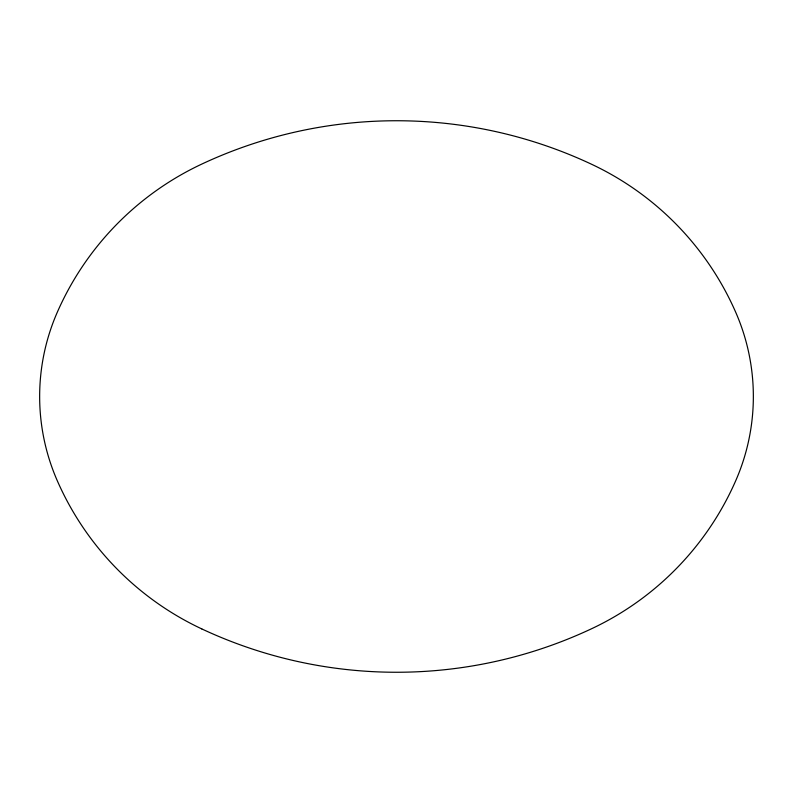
<?xml version="1.0" encoding="UTF-8"?>
<svg xmlns="http://www.w3.org/2000/svg" width="793" height="793" viewBox="0 0 793 793"><rect width="100%" height="100%" fill="white"/><g stroke="black" fill="none" stroke-linecap="round" stroke-linejoin="round"><path stroke-width="1.19" d="M201.749 628.899A459.058 459.058 0 0 0 591.251 628.899A293.777 293.777 0 0 0 735.696 480.776A209.976 209.976 0 0 0 735.696 312.224A293.777 293.777 0 0 0 591.251 164.101A459.058 459.058 0 0 0 201.749 164.101A293.777 293.777 0 0 0 57.304 312.224A209.976 209.976 0 0 0 57.304 480.776A293.777 293.777 0 0 0 201.749 628.899"/></g></svg>
